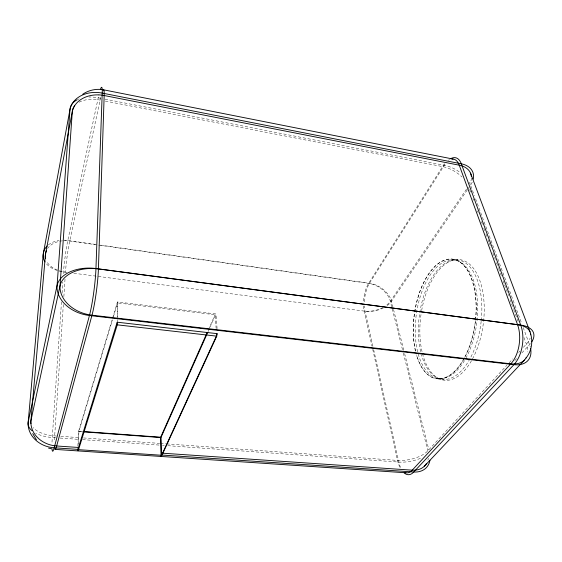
<?xml version="1.0" encoding="UTF-8"?>
<svg xmlns="http://www.w3.org/2000/svg" width="562" height="562" viewBox="0 0 562 562"><rect width="100%" height="100%" fill="white"/><g stroke="black" fill="none" stroke-linecap="round" stroke-linejoin="round"><path stroke-width="0.42" stroke-dasharray="2.81 2.11" d="M117.191 322.202L117.226 319.673M117.233 318.823L117.465 301.942L215.92 313.954L217.094 328.545M117.367 316.617L117.549 302.911L215.042 314.769L216.173 328.925M77.879 446.165L78.554 431.476L117.465 301.942M78.357 444.219L78.947 431.187L112.456 319.855M63.344 304.534L54.683 435.88A26.843 2.304 -83.4 0 0 54.402 441.655M63.864 296.652L65.016 279.138M61.483 301.899L52.28 437.496A27.166 2.262 -83.4 0 0 51.964 443.839M62.08 293.181L62.832 282.04M63.408 273.596L63.52 271.903A22.88 1.679 -82.5 0 1 67.805 240.473L98.217 97.809A27.587 2.332 -81.6 0 1 98.989 94.381M100.802 97.156A27.25 2.374 -81.6 0 0 100.134 100.085L69.73 241.007A22.656 1.714 -82.5 0 0 65.48 272.134A23.281 15.125 4.3 0 1 46.779 261.604M113.426 316.624L117.549 302.911M208.579 329.318L215.042 314.769M208.116 331.496L215.92 313.954M466.46 189.155L390.344 301.225A20.344 12.259 -12.8 0 1 386.01 305.588M467.184 190.047L391.461 301.274A20.527 12.364 -12.8 0 1 386.192 306.297M467.661 189.345L469.087 187.244M166.626 443.896L397.503 460.411A23.33 10.748 -11.2 0 0 427.844 450.836L506.791 365.314M509.165 362.743L512.727 358.886M518.663 352.451L519.85 351.166M523.412 347.309L526.376 344.092A28.402 14.851 -16.4 0 0 530.17 338.001M514.813 360.537L516.59 358.626M521.887 352.922L529.537 344.682A28.767 14.998 -16.5 0 0 530.521 343.558M56.432 436.007L54.683 435.88A27.194 13.748 0.7 0 1 33.123 427.591M60.808 436.323L80.05 437.7M83.548 437.946L159.629 443.39M160.507 443.453L165.748 443.832M55.736 437.735L52.28 437.496A27.531 13.867 0.8 0 1 35.715 433.162M60.064 438.044L79.087 439.393M82.551 439.639L159.102 445.069M162.559 445.315L164.294 445.434M167.757 445.68L398.837 462.069A23.569 10.819 -11.2 0 0 421.57 457.819M78.947 431.187L82.333 431.44M78.554 431.476L82.024 431.728M438.072 378.865L443.544 379.448M66.969 272.352L63.52 271.903A23.527 15.279 4.4 0 1 45.887 263.185M73.861 273.251L365.047 311.207A20.527 12.364 -12.8 0 0 383.361 307.941M95.4 244.386L67.805 240.473A23.534 16.958 12.1 0 0 63.815 240.164M100.577 245.123L369.515 283.255A20.492 13.741 32.4 0 1 391.461 301.274L403.832 350.421M452.34 259.138L457.763 259.988M105.298 101.083L442.54 166.598A23.59 13.137 31 0 1 461.957 176.946M100.76 98.301L98.217 97.809A27.959 16.986 15.7 0 0 88.993 97.022M105.003 99.13L444.352 165.284A23.843 13.235 31 0 1 460.735 172.941M470.823 185.945L474.405 195.639M475.607 198.871L507.711 285.665M508.013 286.494L514.715 304.604M515.017 305.426L521.684 323.445M523.194 327.534L529.537 344.682A28.76 17.843 38.3 0 1 530.275 347.007M469.635 189.549L470.542 192.014M472.951 198.59L473.555 200.234M477.482 210.926L478.086 212.569M481.402 221.611L482.61 224.898M483.819 228.186L484.725 230.652M485.933 233.94L486.84 236.405M488.048 239.693L488.954 242.159M489.256 242.981L491.062 247.912M492.874 252.844L495.291 259.426M496.499 262.714L498.304 267.645M498.606 268.467L501.325 275.865M503.138 280.796L504.346 284.084M504.648 284.906L508.568 295.591M510.078 299.701L511.287 302.995M511.589 303.817L513.401 308.749M513.703 309.571L518.529 322.721M523.967 337.516L526.376 344.092A28.395 17.654 38.3 0 1 527.746 352.002M404.647 353.667L428.876 449.944M402.49 349.676L390.344 301.225A20.309 13.628 32.3 0 0 368.602 283.36L69.73 241.007A23.288 16.783 12.2 0 0 47.615 248.495M403.34 353.077L427.844 450.836M372.908 346.311L365.047 311.207A20.372 8.69 -82.1 0 1 364.359 305.946M373.653 349.62L398.837 462.069A23.744 11.275 -88 0 0 401.015 468.483M363.502 305.967A20.19 8.592 -82.2 0 0 364.176 311.074L371.981 346.059M372.747 349.473L397.503 460.411A23.492 11.121 -87.9 0 0 400.453 468.223M421.655 310.526A60.787 31.479 -82.5 0 1 476.077 272.275A60.787 31.479 -82.5 0 1 459.133 375.5A60.787 31.479 -82.5 0 1 421.128 313.708M464.458 360.635A59.712 30.538 -82.5 0 1 415.402 336.505A59.712 30.538 -82.5 0 1 458.353 261.105A59.712 30.538 -82.5 0 1 466.116 357.727M472.213 182.144A24.447 16.319 -20.6 0 1 470.52 185.137M469.179 182.278A23.843 13.235 31 0 1 470.239 184.434M364.359 301.78A20.372 8.69 -82.1 0 1 369.515 283.255L444.352 165.284A24.068 11.57 -76.9 0 1 446.326 162.544M77.844 99.439A27.959 16.986 15.7 0 1 79.221 98.849M448.427 160.346A24.068 11.57 -76.9 0 1 449.502 159.468M48.353 244.884A23.534 16.958 12.1 0 1 59.129 240.459M415.543 351.088A60.303 30.72 -82.5 0 1 441.486 261.548A60.303 30.72 -82.5 0 1 475.761 318.099M475.508 320.579A60.303 30.72 -82.5 0 1 448.588 376.076A60.303 30.72 -82.5 0 1 416.526 354.875M382.863 307.555A20.344 12.259 -12.8 0 1 364.176 311.074M444.584 163.774A23.808 11.409 -76.9 0 0 442.54 166.598L368.602 283.36A20.19 8.592 -82.2 0 0 363.502 301.724M79.094 102.207A27.615 16.818 15.8 0 1 100.134 100.085M471.392 178.098A24.18 16.143 -20.5 0 1 470.155 183.156M428.3 458.283A23.85 17.478 42.2 0 1 427.921 460.109M415.466 351.074A60.31 30.72 -82.5 0 1 448.385 259.166A60.31 30.72 -82.5 0 1 470.352 343.958A60.31 30.72 -82.5 0 1 416.449 354.861M420.671 351.686A60.169 31.022 -82.5 0 1 446.713 262.363A60.169 31.022 -82.5 0 1 481.409 318.858M481.163 321.323A60.169 31.022 -82.5 0 1 453.801 376.821A60.169 31.022 -82.5 0 1 421.43 354.643"/><path stroke-width="0.84" d="M78.153 448.631L78.055 450.843A24.377 2.684 -83.6 0 0 78.835 448.764L117.254 324.843L117.289 322.363M78.511 447.471L117.191 322.202L217.515 333.695L162.566 453.19A25.831 5.199 -84.5 0 1 161.392 455.248L77.725 449.621A26.632 2.922 -83.6 0 0 78.511 447.471L56.678 445.989A27.039 22.979 6.2 0 1 30.952 420.517L45.473 254.417L72.287 111.726A27.615 16.818 15.8 0 1 74.641 105.818M216.553 333.73L216.749 336.146L162.306 454.405A23.646 4.756 -84.6 0 1 161.146 456.393L160.669 437.229L207.216 332.388M161.392 455.248L160.95 437.552L207.764 332.297M526.018 358.029C531.617 351.236 533.155 341.605 530.486 333.28M424.247 466.348L524.465 360.038M82.74 94.226C88.74 90.152 96.243 88.473 103.387 89.787M78.54 449.431L54.184 447.795A27.376 23.281 5.8 0 1 28.184 421.999L43.26 254.003L69.976 109.52A27.959 16.986 15.7 0 1 77.191 99.762M161.856 455.037L413.78 471.996A24.11 17.661 42.4 0 0 429.93 460.25M55.209 449.396L405.954 472.783M162.566 453.19L412.241 470.169A23.85 17.478 42.2 0 0 426.509 463.502M83.183 431.504L160.669 437.229M82.888 431.792L160.95 437.552M117.254 324.843L216.749 336.146M453.07 159.06L103.724 89.85M48.55 448.125L52.133 448.869M36.446 439.8L32.729 433.583M470.542 173.145L530.008 331.805M404.169 472.881A23.744 11.275 -88 0 0 413.78 471.996L513.921 364.675A28.76 17.843 38.3 0 0 530.619 348.524M52.062 449.403A27.166 2.262 -83.4 0 0 54.184 447.795L89.442 315.493A32.779 3.449 -82.6 0 0 95.954 268.545L102.214 93.088A27.587 2.332 -81.6 0 0 100.408 89.365M32.083 430.752A27.531 13.867 0.8 0 1 28.184 421.999L57.064 285.531L69.976 109.52A27.791 21.609 8.4 0 1 102.214 93.088L461.311 163.809A24.447 16.319 -20.6 0 1 473.239 179.095M45.002 261.941A23.527 15.279 4.4 0 1 43.26 254.003A23.534 16.958 12.1 0 1 47.152 245.966M450.591 158.758A24.068 11.57 -76.9 0 1 461.311 163.809L520.728 325.075A28.767 14.998 -16.5 0 1 531.778 341.844M45.599 258.653A23.281 15.125 4.3 0 1 45.473 254.417A23.288 16.783 12.2 0 1 46.386 250.743M30.98 423.622A27.194 13.748 0.7 0 1 30.952 420.517L60.043 285.672L72.287 111.726A27.447 21.314 8.1 0 1 104.174 95.526L459.252 165.193A24.18 16.143 -20.5 0 1 471.356 176.398M526.369 357.39A28.395 17.654 38.3 0 1 510.851 363.818L412.241 470.169A23.492 11.121 -87.9 0 1 404.837 472.438M54.788 448.989A26.843 2.304 -83.4 0 0 56.678 445.989L91.985 315.198A32.315 3.491 -82.6 0 0 98.413 268.931L104.174 95.526A27.25 2.374 -81.6 0 0 103.085 90.117M530.668 334.819A28.402 14.851 -16.4 0 0 517.567 324.71L98.413 268.931A32.982 20.682 2.2 0 0 60.043 285.672A32.947 24.609 13.5 0 0 91.985 315.198L510.851 363.818A27.524 15.961 -83.3 0 0 517.567 324.71L459.252 165.193A23.808 11.409 -76.9 0 0 451.869 159.06M513.921 364.675L89.442 315.493A33.439 24.974 13.3 0 1 57.064 285.531A33.474 20.984 2.3 0 1 95.954 268.545L520.728 325.075A27.861 16.256 -83.4 0 1 513.921 364.675"/></g></svg>
